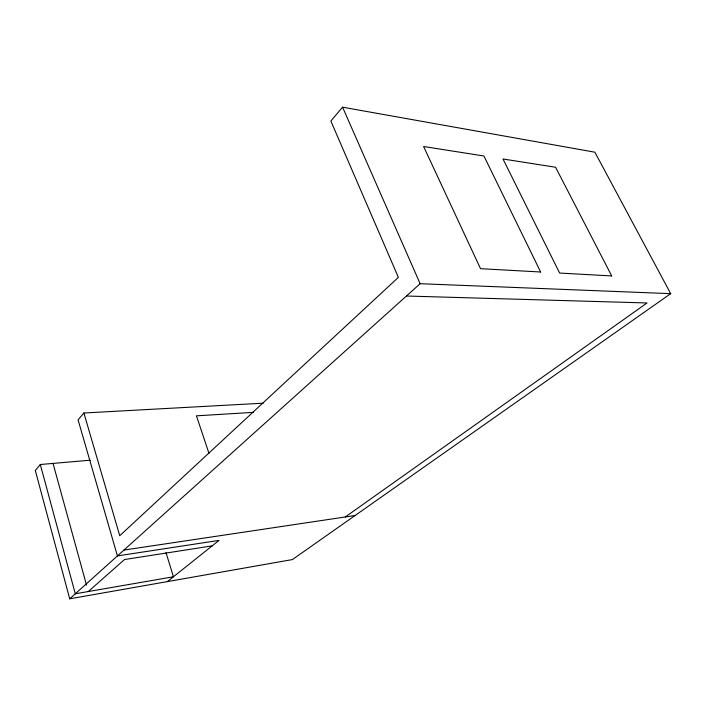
<?xml version="1.0" encoding="UTF-8"?>
<svg xmlns="http://www.w3.org/2000/svg" width="706" height="706" viewBox="0 0 706 706"><rect width="100%" height="100%" fill="white"/><g stroke="black" fill="none" stroke-linecap="round" stroke-linejoin="round"><path stroke-width="1.06" d="M90.333 460.188L40.313 464.513L35.3 470.443L69.718 598.812L292.408 559.576L670.7 293.661L594.876 152.196L342.578 107.188L330.858 121.035L398.387 277.37L119.738 535.73L83.89 413.001L263.267 403.179M83.89 413.001L78.084 419.867L117.425 555.913L219.036 540.39L167.357 581.612M69.718 598.812L420.132 283.706L670.7 293.661M88.294 591.549L124.485 559.549L212.162 545.87M345.296 516.968L647.049 302.971L406.435 296.017M123.929 550.071L355.109 515.504M253.463 412.348L196.444 415.834L208.994 453.402M342.578 107.188L420.132 283.706M166.025 552.657L173.42 576.776L75.295 593.799L40.313 464.513M53.021 463.418L86.547 585.195M540.655 272.004L480.521 268.677L423.6 146.513L483.91 155.991L540.655 272.004M611.714 275.94L559.62 273.054L502.999 158.991L555.587 167.251L611.714 275.94"/></g></svg>
